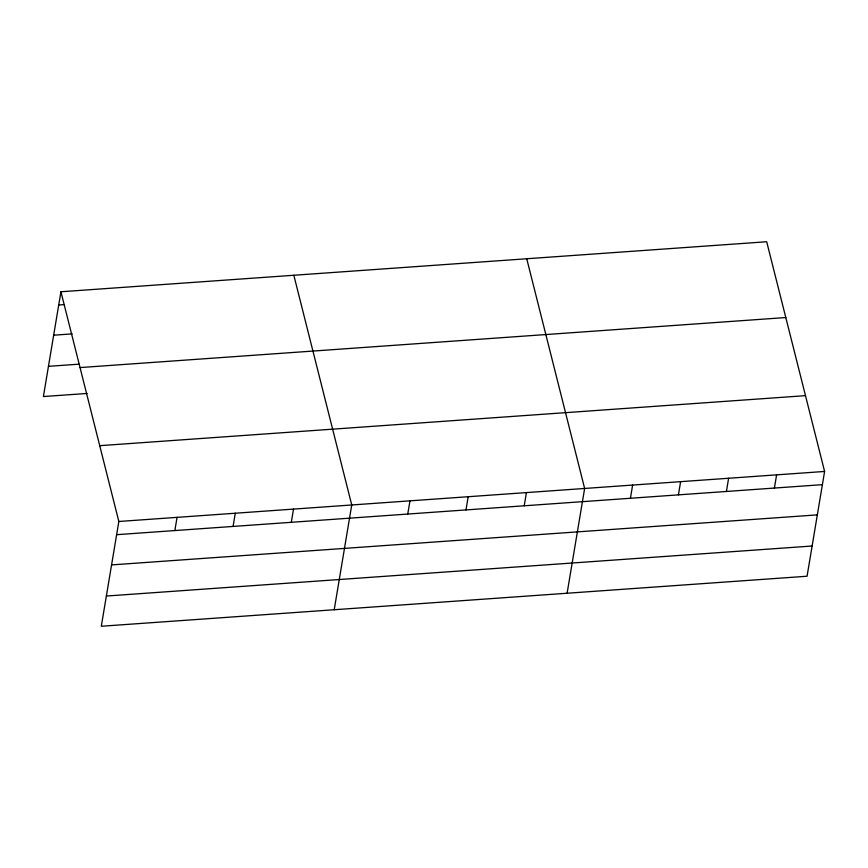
<?xml version="1.0" encoding="UTF-8"?>
<svg xmlns="http://www.w3.org/2000/svg" width="868" height="868" viewBox="0 0 868 868"><rect width="100%" height="100%" fill="white"/><g stroke="black" fill="none" stroke-linecap="round" stroke-linejoin="round"><path stroke-width="1.3" d="M60.934 291.767L118.84 521.484L101.306 626.251L807.066 576.233L824.6 471.454L766.694 241.749L60.934 291.767L43.4 396.546L87.071 393.454M174.859 530.565L177.061 517.35M233.08 526.431L235.293 513.227M291.301 522.308L293.514 509.093M334.213 609.748L351.746 504.97L293.829 275.264M407.754 514.051L409.967 500.847M465.986 509.928L468.188 496.713M524.207 505.794L526.42 492.59M567.108 593.235L584.641 488.467L526.735 258.762M630.428 498.265L632.631 485.06M678.418 494.868L680.62 481.664M726.408 491.462L728.621 478.257M774.397 488.066L776.61 474.85M58.72 304.983L64.015 304.603M53.664 335.2L72.196 333.887M48.456 366.329L78.89 364.169M80.04 367.576L785.8 317.547M99.733 445.675L805.493 395.656M118.84 521.484L824.6 471.454M116.627 534.688L822.387 484.659M111.571 564.905L817.33 514.876M106.363 596.034L812.122 546.015"/></g></svg>
